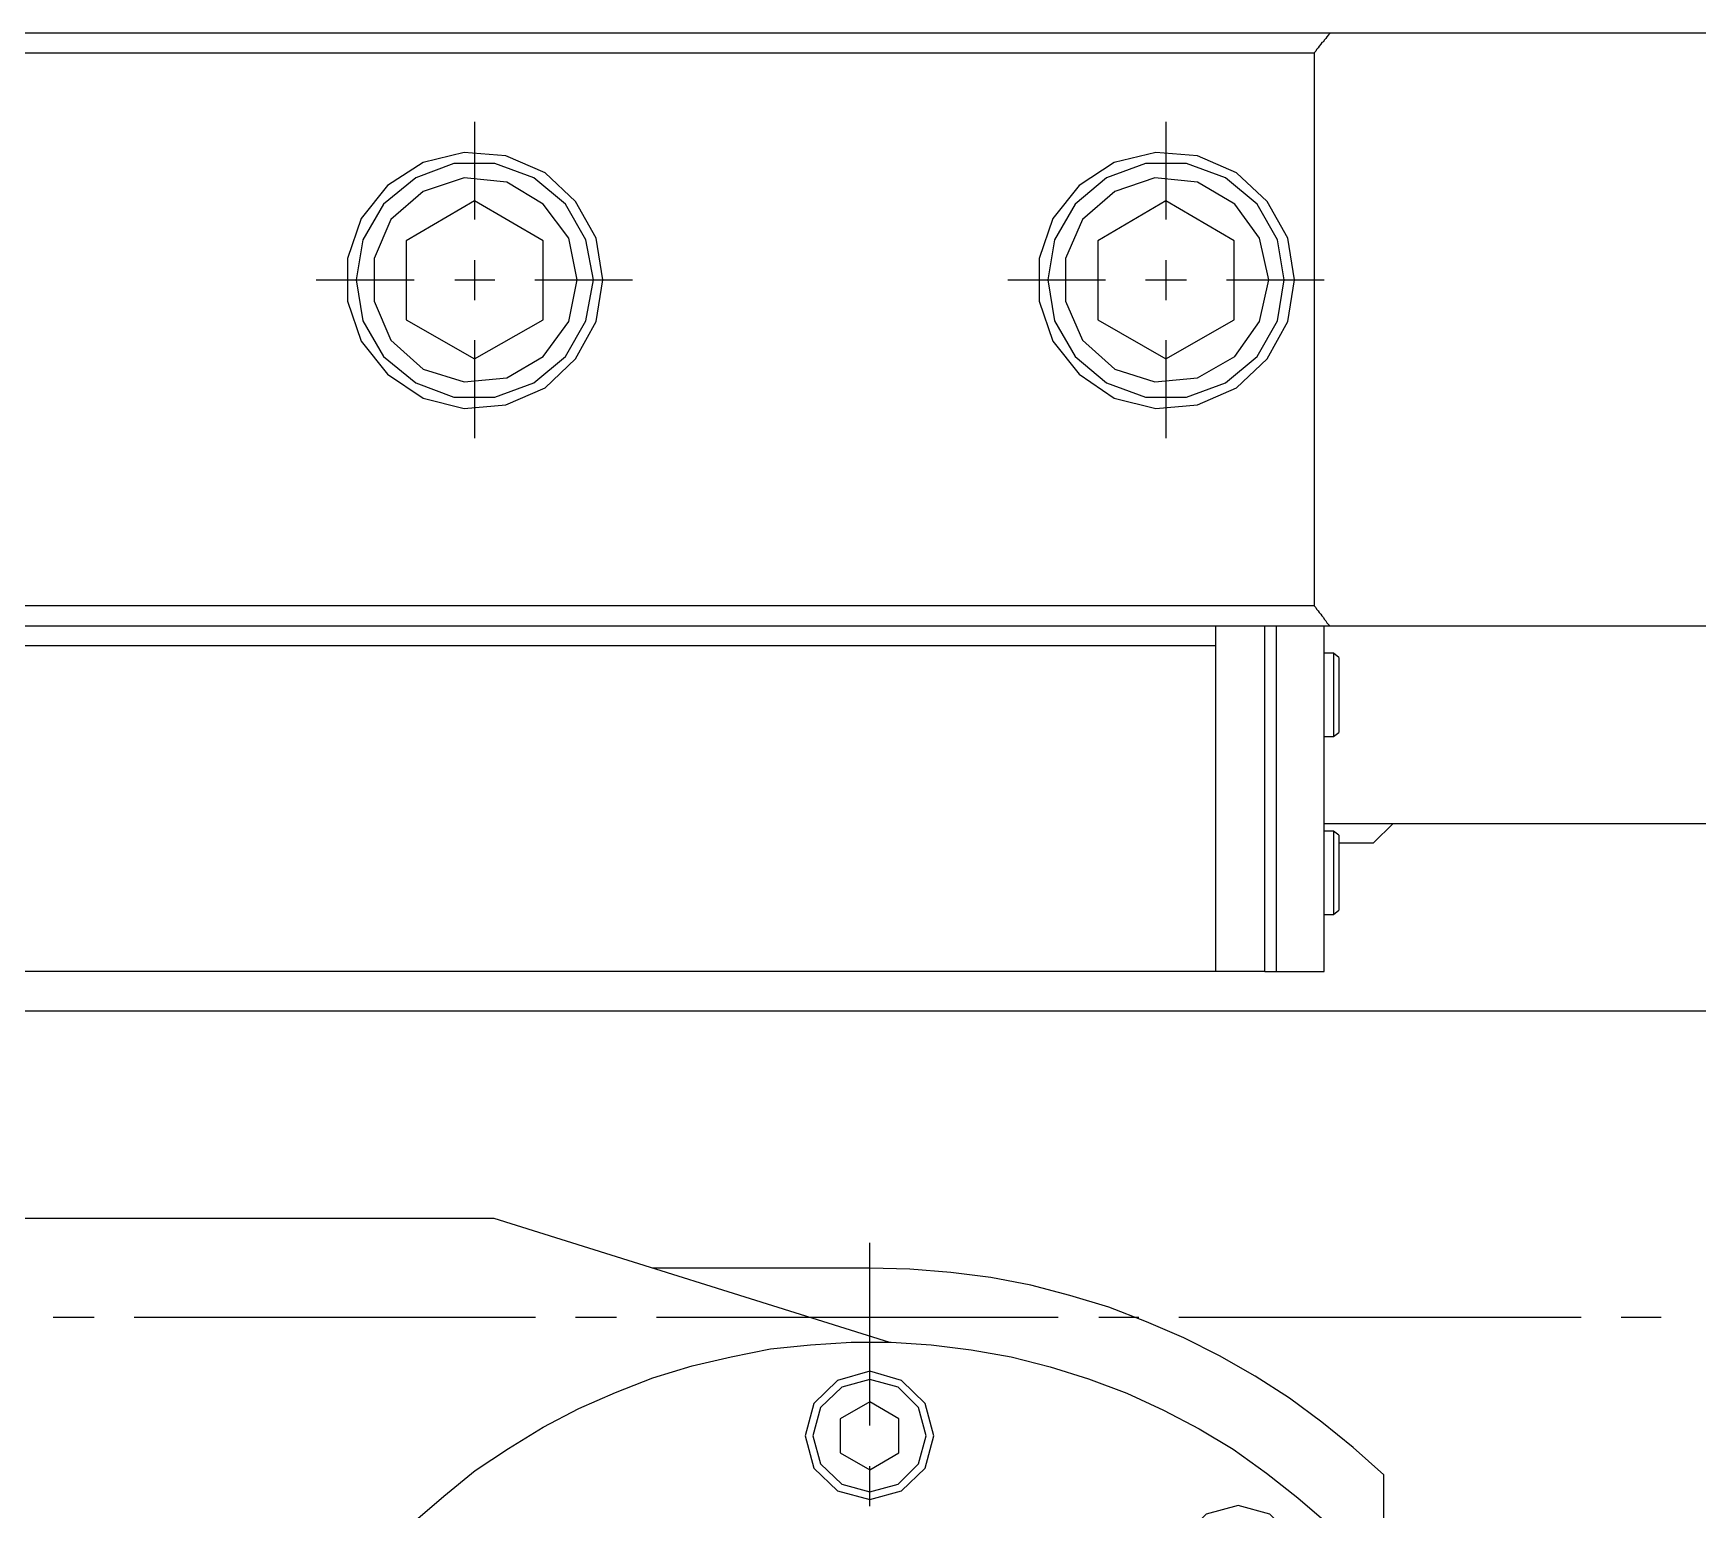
# Model space of a CAD drawing. Header units: millimetres. Extents: x -211 to 45495, y 24 to 52952.
# Drawn here: x 23079.7 to 23248.2, y 28342.5 to 28492 of the extents above; entities that cross this region are included whole.
import ezdxf

# ---------------------------------------------------------------- set-up
doc = ezdxf.new("R2010")
doc.units = ezdxf.units.MM
doc.layers.add('Layer2', color=7, linetype='Continuous')

# ---------------------------------------------------------------- blocks, each defined once
blk = doc.blocks.new('BLKF852')
at = {"layer": 'Layer2', "color": 7, "linetype": 'Continuous', "lineweight": 25}
for p, q in [((23209.64, 28490.38), (23209.56, 28490.21)), ((23209.82, 28490.55), (23209.64, 28490.38)), ((23209.9, 28490.73), (23209.82, 28490.55)), ((23210.07, 28490.9), (23209.9, 28490.73)), ((23210.16, 28491.07), (23210.07, 28490.9)), ((23210.33, 28491.16), (23210.16, 28491.07)), ((23210.42, 28491.33), (23210.33, 28491.16)), ((23210.59, 28491.5), (23210.42, 28491.33)), ((23210.68, 28491.67), (23210.59, 28491.5)), ((23210.85, 28491.85), (23210.68, 28491.67)), ((23211.02, 28492.02), (23210.85, 28491.85)), ((23209.56, 28490.21), (23209.39, 28490.04)), ((23209.39, 28490.04), (23209.39, 28434.06)), ((23209.39, 28434.06), (22881.38, 28434.06))]:
    blk.add_line(p, q, dxfattribs=at)
blk = doc.blocks.new('BLKF853')
at = {"layer": 'Layer2', "color": 7, "linetype": 'Continuous', "lineweight": 25}
for p, q in [((23209.39, 28434.06), (23209.56, 28433.89)), ((23209.56, 28433.89), (23209.64, 28433.72)), ((23209.64, 28433.72), (23209.82, 28433.55)), ((23209.82, 28433.55), (23209.9, 28433.37)), ((23209.9, 28433.37), (23210.07, 28433.2)), ((23210.07, 28433.2), (23210.16, 28433.03)), ((23210.16, 28433.03), (23210.33, 28432.86)), ((23210.33, 28432.86), (23210.42, 28432.69)), ((23210.42, 28432.69), (23210.59, 28432.51)), ((23210.59, 28432.51), (23210.68, 28432.34)), ((23210.68, 28432.34), (23210.85, 28432.17))]:
    blk.add_line(p, q, dxfattribs=at)
blk = doc.blocks.new('BLKF889')
at = {"layer": 'Layer2', "color": 7, "linetype": 'Continuous', "lineweight": 25}
for p, q in [((23161.16, 28355.61), (23158.75, 28353.29)), ((23164.43, 28356.56), (23161.16, 28355.61)), ((23167.62, 28355.61), (23164.43, 28356.56)), ((23170.03, 28353.29), (23167.62, 28355.61)), ((23158.75, 28353.29), (23157.89, 28350.02)), ((23170.89, 28350.02), (23170.03, 28353.29)), ((23157.89, 28350.02), (23158.75, 28346.74)), ((23158.75, 28346.74), (23161.16, 28344.42)), ((23167.62, 28344.42), (23170.03, 28346.74)), ((23161.16, 28344.42), (23164.43, 28343.56)), ((23164.43, 28343.56), (23167.62, 28344.42))]:
    blk.add_line(p, q, dxfattribs=at)
blk = doc.blocks.new('BLKF890')
at = {"layer": 'Layer2', "color": 7, "linetype": 'Continuous', "lineweight": 25}
for p, q in [((23164.43, 28355.7), (23161.59, 28354.92)), ((23167.28, 28354.92), (23164.43, 28355.7)), ((23161.59, 28354.92), (23159.44, 28352.86)), ((23169.34, 28352.86), (23167.28, 28354.92)), ((23159.44, 28352.86), (23158.66, 28350.02)), ((23170.12, 28350.02), (23169.34, 28352.86)), ((23158.66, 28350.02), (23159.44, 28347.17)), ((23159.44, 28347.17), (23161.59, 28345.11)), ((23167.28, 28345.11), (23169.34, 28347.17)), ((23161.59, 28345.11), (23164.43, 28344.33)), ((23164.43, 28344.33), (23167.28, 28345.11))]:
    blk.add_line(p, q, dxfattribs=at)
blk = doc.blocks.new('BLKF891')
at = {"layer": 'Layer2', "color": 7, "linetype": 'Continuous', "lineweight": 25}
for p, q in [((23161.42, 28351.74), (23161.42, 28348.29)), ((23161.42, 28348.29), (23164.43, 28346.57)), ((23164.43, 28346.57), (23167.36, 28348.29))]:
    blk.add_line(p, q, dxfattribs=at)
blk = doc.blocks.new('BLKF892')
at = {"layer": 'Layer2', "color": 7, "linetype": 'Continuous', "lineweight": 25}
for p, q in [((23198.45, 28342.09), (23196.04, 28339.68)), ((23201.72, 28342.95), (23198.45, 28342.09)), ((23204.91, 28342.09), (23201.72, 28342.95)), ((23207.32, 28339.68), (23204.91, 28342.09)), ((23196.04, 28339.68), (23195.18, 28336.5)), ((23208.18, 28336.5), (23207.32, 28339.68)), ((23195.18, 28336.5), (23196.04, 28333.22)), ((23196.04, 28333.22), (23198.45, 28330.81)), ((23204.91, 28330.81), (23207.32, 28333.22)), ((23198.45, 28330.81), (23201.72, 28329.95)), ((23201.72, 28329.95), (23204.91, 28330.81))]:
    blk.add_line(p, q, dxfattribs=at)
blk = doc.blocks.new('BLKF1150')
at = {"layer": 'Layer2', "color": 7, "linetype": 'Continuous', "lineweight": 25}
for p, q in [((23192.33, 28478.84), (23188.37, 28477.38)), ((23196.47, 28478.84), (23192.33, 28478.84)), ((23200.43, 28477.38), (23196.47, 28478.84)), ((23188.37, 28477.38), (23185.19, 28474.71)), ((23203.62, 28474.71), (23200.43, 28477.38)), ((23185.19, 28474.71), (23183.12, 28471.09)), ((23205.68, 28471.09), (23203.62, 28474.71)), ((23183.12, 28471.09), (23182.43, 28467.05)), ((23206.37, 28467.05), (23205.68, 28471.09)), ((23182.43, 28467.05), (23183.12, 28462.91)), ((23183.12, 28462.91), (23185.19, 28459.3)), ((23203.62, 28459.3), (23205.68, 28462.91)), ((23185.19, 28459.3), (23188.37, 28456.63)), ((23200.43, 28456.63), (23203.62, 28459.3)), ((23188.37, 28456.63), (23192.33, 28455.16)), ((23192.33, 28455.16), (23196.47, 28455.16)), ((23196.47, 28455.16), (23200.43, 28456.63))]:
    blk.add_line(p, q, dxfattribs=at)
blk = doc.blocks.new('BLKF1151')
at = {"layer": 'Layer2', "color": 7, "linetype": 'Continuous', "lineweight": 25}
for p, q in [((23193.28, 28477.38), (23189.23, 28476)), ((23197.59, 28476.95), (23193.28, 28477.38)), ((23201.38, 28474.71), (23197.59, 28476.95)), ((23189.23, 28476), (23185.96, 28473.16)), ((23203.87, 28471.26), (23201.38, 28474.71)), ((23185.96, 28473.16), (23184.24, 28469.2)), ((23204.82, 28467.05), (23203.87, 28471.26)), ((23184.24, 28469.2), (23184.24, 28464.89)), ((23184.24, 28464.89), (23185.96, 28460.93)), ((23201.38, 28459.3), (23203.87, 28462.83)), ((23185.96, 28460.93), (23189.23, 28458)), ((23197.59, 28457.14), (23201.38, 28459.3)), ((23189.23, 28458), (23193.28, 28456.71)), ((23193.28, 28456.71), (23197.59, 28457.14))]:
    blk.add_line(p, q, dxfattribs=at)
blk = doc.blocks.new('BLKF1152')
at = {"layer": 'Layer2', "color": 7, "linetype": 'Continuous', "lineweight": 25}
for p, q in [((23123.36, 28477.38), (23119.22, 28476)), ((23127.66, 28476.95), (23123.36, 28477.38)), ((23131.37, 28474.71), (23127.66, 28476.95)), ((23119.22, 28476), (23115.95, 28473.16)), ((23133.95, 28471.26), (23131.37, 28474.71)), ((23115.95, 28473.16), (23114.23, 28469.2)), ((23134.81, 28467.05), (23133.95, 28471.26)), ((23114.23, 28469.2), (23114.23, 28464.89)), ((23114.23, 28464.89), (23115.95, 28460.93)), ((23131.37, 28459.3), (23133.95, 28462.83)), ((23115.95, 28460.93), (23119.22, 28458)), ((23127.66, 28457.14), (23131.37, 28459.3)), ((23119.22, 28458), (23123.36, 28456.71)), ((23123.36, 28456.71), (23127.66, 28457.14))]:
    blk.add_line(p, q, dxfattribs=at)
blk = doc.blocks.new('BLKF1153')
at = {"layer": 'Layer2', "color": 7, "linetype": 'Continuous', "lineweight": 25}
for p, q in [((23124.39, 28475.05), (23117.5, 28471.01)), ((23131.37, 28471.01), (23124.39, 28475.05)), ((23117.5, 28471.01), (23117.5, 28463)), ((23131.37, 28463), (23131.37, 28471.01)), ((23124.39, 28459.04), (23131.37, 28463))]:
    blk.add_line(p, q, dxfattribs=at)
blk = doc.blocks.new('BLKF1154')
at = {"layer": 'Layer2', "color": 7, "linetype": 'Continuous', "lineweight": 25}
for p, q in [((23122.32, 28478.84), (23118.45, 28477.38)), ((23126.46, 28478.84), (23122.32, 28478.84)), ((23130.42, 28477.38), (23126.46, 28478.84)), ((23118.45, 28477.38), (23115.18, 28474.71)), ((23133.61, 28474.71), (23130.42, 28477.38)), ((23115.18, 28474.71), (23113.11, 28471.09)), ((23135.67, 28471.09), (23133.61, 28474.71)), ((23113.11, 28471.09), (23112.42, 28467.05)), ((23136.45, 28467.05), (23135.67, 28471.09)), ((23112.42, 28467.05), (23113.11, 28462.91)), ((23113.11, 28462.91), (23115.18, 28459.3)), ((23133.61, 28459.3), (23135.67, 28462.91)), ((23115.18, 28459.3), (23118.45, 28456.63)), ((23130.42, 28456.63), (23133.61, 28459.3)), ((23118.45, 28456.63), (23122.32, 28455.16)), ((23122.32, 28455.16), (23126.46, 28455.16)), ((23126.46, 28455.16), (23130.42, 28456.63))]:
    blk.add_line(p, q, dxfattribs=at)
blk = doc.blocks.new('BLKF1305')
at = {"layer": 'Layer2', "color": 7, "linetype": 'Continuous', "lineweight": 25}
for p, q in [((23172.61, 28366.55), (23168.48, 28366.89)), ((23176.66, 28366.03), (23172.61, 28366.55)), ((23180.71, 28365.26), (23176.66, 28366.03)), ((23184.67, 28364.23), (23180.71, 28365.26)), ((23188.63, 28363.02), (23184.67, 28364.23)), ((23192.42, 28361.56), (23188.63, 28363.02)), ((23196.21, 28359.92), (23192.42, 28361.56)), ((23199.83, 28358.11), (23196.21, 28359.92)), ((23203.44, 28356.04), (23199.83, 28358.11)), ((23206.89, 28353.81), (23203.44, 28356.04)), ((23210.16, 28351.39), (23206.89, 28353.81)), ((23213.35, 28348.81), (23210.16, 28351.39)), ((23216.45, 28346.05), (23213.35, 28348.81))]:
    blk.add_line(p, q, dxfattribs=at)
blk = doc.blocks.new('BLKF1315')
at = {"layer": 'Layer2', "color": 7, "linetype": 'Continuous', "lineweight": 25}
for p, q in [((23154.36, 28358.8), (23158.41, 28359.23)), ((23158.41, 28359.23), (23162.54, 28359.49)), ((23162.54, 28359.49), (23166.59, 28359.49)), ((23166.59, 28359.49), (23170.63, 28359.23)), ((23170.63, 28359.23), (23174.68, 28358.71)), ((23146.44, 28357.08), (23150.4, 28358.02)), ((23150.4, 28358.02), (23154.36, 28358.8)), ((23174.68, 28358.71), (23178.73, 28358.02)), ((23178.73, 28358.02), (23182.69, 28356.99)), ((23138.69, 28354.41), (23142.47, 28355.87)), ((23142.47, 28355.87), (23146.44, 28357.08)), ((23182.69, 28356.99), (23186.57, 28355.79)), ((23186.57, 28355.79), (23190.44, 28354.32)), ((23134.98, 28352.77), (23138.69, 28354.41)), ((23190.44, 28354.32), (23194.14, 28352.6)), ((23131.37, 28350.88), (23134.98, 28352.77)), ((23194.14, 28352.6), (23197.76, 28350.71)), ((23127.84, 28348.72), (23131.37, 28350.88)), ((23197.76, 28350.71), (23201.2, 28348.64)), ((23124.48, 28346.49), (23127.84, 28348.72)), ((23201.2, 28348.64), (23204.56, 28346.23)), ((23121.29, 28343.9), (23124.48, 28346.49)), ((23204.56, 28346.23), (23207.75, 28343.73)), ((23118.19, 28341.23), (23121.29, 28343.9)), ((23207.75, 28343.73), (23210.85, 28341.06)), ((23115.35, 28338.3), (23118.19, 28341.23)), ((23210.85, 28341.06), (23213.69, 28338.13)), ((23112.59, 28335.29), (23115.35, 28338.3)), ((23110.1, 28332.1), (23112.59, 28335.29)), ((23107.77, 28328.75), (23110.1, 28332.1)), ((23105.62, 28325.22), (23107.77, 28328.75)), ((23103.72, 28321.6), (23105.62, 28325.22)), ((23102.09, 28317.9), (23103.72, 28321.6)), ((23100.62, 28314.11), (23102.09, 28317.9)), ((23099.42, 28310.15), (23100.62, 28314.11)), ((23098.38, 28306.18), (23099.42, 28310.15)), ((23097.7, 28302.22), (23098.38, 28306.18)), ((23097.18, 28298.18), (23097.7, 28302.22)), ((23096.92, 28294.04), (23097.18, 28298.18)), ((23096.92, 28289.99), (23096.92, 28294.04)), ((23097.18, 28285.95), (23096.92, 28289.99)), ((23097.7, 28281.81), (23097.18, 28285.95)), ((23098.38, 28277.85), (23097.7, 28281.81)), ((23099.42, 28273.89), (23098.38, 28277.85)), ((23100.62, 28270.02), (23099.42, 28273.89)), ((23102.09, 28266.14), (23100.62, 28270.02)), ((23103.72, 28262.44), (23102.09, 28266.14)), ((23105.62, 28258.82), (23103.72, 28262.44)), ((23107.77, 28255.29), (23105.62, 28258.82)), ((23110.1, 28251.93), (23107.77, 28255.29)), ((23112.59, 28248.75), (23110.1, 28251.93)), ((23115.35, 28245.73), (23112.59, 28248.75)), ((23216.45, 28249), (23213.69, 28245.9)), ((23118.19, 28242.8), (23115.35, 28245.73)), ((23213.69, 28245.9), (23210.85, 28243.06)), ((23121.29, 28240.13), (23118.19, 28242.8)), ((23210.85, 28243.06), (23207.75, 28240.31)), ((23124.48, 28237.64), (23121.29, 28240.13)), ((23207.75, 28240.31), (23204.56, 28237.81)), ((23127.84, 28235.31), (23124.48, 28237.64)), ((23204.56, 28237.81), (23201.2, 28235.48)), ((23131.37, 28233.16), (23127.84, 28235.31)), ((23201.2, 28235.48), (23197.76, 28233.33)), ((23134.98, 28231.26), (23131.37, 28233.16)), ((23197.76, 28233.33), (23194.14, 28231.44)), ((23138.69, 28229.63), (23134.98, 28231.26)), ((23194.14, 28231.44), (23190.44, 28229.71)), ((23142.47, 28228.16), (23138.69, 28229.63)), ((23190.44, 28229.71), (23186.57, 28228.25)), ((23146.44, 28226.96), (23142.47, 28228.16)), ((23186.57, 28228.25), (23182.69, 28227.05)), ((23150.4, 28226.01), (23146.44, 28226.96)), ((23154.36, 28225.24), (23150.4, 28226.01)), ((23178.73, 28226.1), (23174.68, 28225.32)), ((23182.69, 28227.05), (23178.73, 28226.1)), ((23158.41, 28224.81), (23154.36, 28225.24)), ((23162.54, 28224.55), (23158.41, 28224.81)), ((23166.59, 28224.55), (23162.54, 28224.55)), ((23170.63, 28224.81), (23166.59, 28224.55)), ((23174.68, 28225.32), (23170.63, 28224.81))]:
    blk.add_line(p, q, dxfattribs=at)
blk = doc.blocks.new('BLKF1463')
at = {"layer": 'Layer2', "color": 7, "linetype": 'Continuous', "lineweight": 25}
for p, q in [((23119.22, 28478.93), (23115.61, 28476.6)), ((23123.36, 28479.96), (23119.22, 28478.93)), ((23127.58, 28479.62), (23123.36, 28479.96)), ((23131.54, 28477.9), (23127.58, 28479.62)), ((23134.64, 28474.97), (23131.54, 28477.9)), ((23115.61, 28476.6), (23112.94, 28473.25)), ((23136.71, 28471.26), (23134.64, 28474.97)), ((23112.94, 28473.25), (23111.56, 28469.2)), ((23137.39, 28467.05), (23136.71, 28471.26)), ((23111.56, 28469.2), (23111.56, 28464.89)), ((23111.56, 28464.89), (23112.94, 28460.85)), ((23134.64, 28459.04), (23136.71, 28462.83)), ((23112.94, 28460.85), (23115.61, 28457.49)), ((23131.54, 28456.11), (23134.64, 28459.04)), ((23115.61, 28457.49), (23119.22, 28455.08)), ((23119.22, 28455.08), (23123.36, 28454.04)), ((23127.58, 28454.39), (23131.54, 28456.11)), ((23123.36, 28454.04), (23127.58, 28454.39))]:
    blk.add_line(p, q, dxfattribs=at)
blk = doc.blocks.new('BLKF1464')
at = {"layer": 'Layer2', "color": 7, "linetype": 'Continuous', "lineweight": 25}
for p, q in [((23189.15, 28478.93), (23185.62, 28476.6)), ((23193.37, 28479.96), (23189.15, 28478.93)), ((23197.59, 28479.62), (23193.37, 28479.96)), ((23201.55, 28477.9), (23197.59, 28479.62)), ((23204.65, 28474.97), (23201.55, 28477.9)), ((23185.62, 28476.6), (23182.95, 28473.25)), ((23206.72, 28471.26), (23204.65, 28474.97)), ((23182.95, 28473.25), (23181.57, 28469.2)), ((23207.4, 28467.05), (23206.72, 28471.26)), ((23181.57, 28469.2), (23181.57, 28464.89)), ((23181.57, 28464.89), (23182.95, 28460.85)), ((23204.65, 28459.04), (23206.72, 28462.83)), ((23182.95, 28460.85), (23185.62, 28457.49)), ((23201.55, 28456.11), (23204.65, 28459.04)), ((23185.62, 28457.49), (23189.15, 28455.08)), ((23189.15, 28455.08), (23193.37, 28454.04)), ((23197.59, 28454.39), (23201.55, 28456.11)), ((23193.37, 28454.04), (23197.59, 28454.39))]:
    blk.add_line(p, q, dxfattribs=at)
blk = doc.blocks.new('BLKF800')
at = {"layer": 'Layer2', "color": 7, "linetype": 'Continuous', "lineweight": 25}
for p, q in [((23272.42, 28492.02), (22879.4, 28492.02)), ((22881.38, 28490.04), (23209.39, 28490.04)), ((23124.39, 28483.06), (23124.39, 28473.16)), ((23194.4, 28483.06), (23194.4, 28473.16)), ((23194.4, 28475.05), (23187.51, 28471.01)), ((23201.29, 28471.01), (23194.4, 28475.05)), ((23187.51, 28471.01), (23187.51, 28463)), ((23201.29, 28463), (23201.29, 28471.01)), ((23124.39, 28469.03), (23124.39, 28464.98)), ((23194.4, 28469.03), (23194.4, 28464.98)), ((23108.37, 28467.05), (23118.28, 28467.05)), ((23122.41, 28467.05), (23126.46, 28467.05)), ((23130.5, 28467.05), (23140.41, 28467.05)), ((23133.95, 28462.83), (23134.81, 28467.05)), ((23135.67, 28462.91), (23136.45, 28467.05)), ((23136.71, 28462.83), (23137.39, 28467.05)), ((23178.38, 28467.05), (23188.29, 28467.05)), ((23192.33, 28467.05), (23196.47, 28467.05)), ((23200.52, 28467.05), (23210.42, 28467.05)), ((23203.87, 28462.83), (23204.82, 28467.05)), ((23205.68, 28462.91), (23206.37, 28467.05)), ((23206.72, 28462.83), (23207.4, 28467.05)), ((23117.5, 28463), (23124.39, 28459.04)), ((23187.51, 28463), (23194.4, 28459.04)), ((23194.4, 28459.04), (23201.29, 28463)), ((23124.39, 28460.93), (23124.39, 28451.03)), ((23194.4, 28460.93), (23194.4, 28451.03)), ((23272.42, 28432), (22879.4, 28432)), ((23199.4, 28432), (23199.4, 28397.03)), ((23204.39, 28397.03), (23204.39, 28432)), ((23205.6, 28397.03), (23205.6, 28432)), ((23210.42, 28397.03), (23210.42, 28432)), ((23210.85, 28432.17), (23211.02, 28432)), ((22894.38, 28430.02), (23199.4, 28430.02)), ((23211.37, 28429.24), (23210.42, 28429.24)), ((23211.37, 28429.24), (23211.37, 28420.8)), ((23211.88, 28428.81), (23211.37, 28429.24)), ((23211.88, 28428.81), (23211.88, 28421.23)), ((23210.42, 28420.8), (23211.37, 28420.8)), ((23211.37, 28420.8), (23211.88, 28421.23)), ((23210.42, 28412.02), (23358.36, 28412.02)), ((23211.37, 28411.24), (23210.42, 28411.24)), ((23211.37, 28411.24), (23211.37, 28402.8)), ((23211.88, 28410.81), (23211.37, 28411.24)), ((23215.41, 28410.04), (23217.39, 28412.02)), ((23211.88, 28410.81), (23211.88, 28403.23)), ((23211.88, 28410.04), (23215.41, 28410.04)), ((23210.42, 28402.8), (23211.37, 28402.8)), ((23211.37, 28402.8), (23211.88, 28403.23)), ((23199.4, 28397.03), (23060.24, 28397.03)), ((23204.39, 28397.03), (23199.4, 28397.03)), ((23204.39, 28397.03), (23210.42, 28397.03)), ((23523.36, 28392.99), (23045.42, 28392.99)), ((23021.23, 28372.06), (23126.37, 28372.06)), ((23126.37, 28372.06), (23166.41, 28359.49)), ((23164.43, 28351.05), (23164.43, 28369.56)), ((23164.43, 28366.98), (23142.39, 28366.98)), ((23168.48, 28366.89), (23164.43, 28366.98)), ((23085.9, 28361.99), (23081.76, 28361.99)), ((23130.59, 28361.99), (23089.95, 28361.99)), ((23138.77, 28361.99), (23134.64, 28361.99)), ((23183.47, 28361.99), (23142.82, 28361.99)), ((23191.65, 28361.99), (23187.6, 28361.99)), ((23236.43, 28361.99), (23195.69, 28361.99)), ((23244.52, 28361.99), (23240.47, 28361.99)), ((23164.43, 28353.46), (23161.42, 28351.74)), ((23167.36, 28351.74), (23164.43, 28353.46)), ((23167.36, 28348.29), (23167.36, 28351.74)), ((23169.34, 28347.17), (23170.12, 28350.02)), ((23170.03, 28346.74), (23170.89, 28350.02)), ((23164.43, 28342.87), (23164.43, 28346.92)), ((23216.45, 28335.29), (23216.45, 28346.05))]:
    blk.add_line(p, q, dxfattribs=at)
for name in ['BLKF852', 'BLKF1463', 'BLKF1154', 'BLKF1464', 'BLKF1150', 'BLKF1152', 'BLKF1151', 'BLKF1153', 'BLKF853', 'BLKF1305', 'BLKF1315', 'BLKF889', 'BLKF890', 'BLKF891', 'BLKF892']:
    blk.add_blockref(name, (0, 0), dxfattribs=at)

msp = doc.modelspace()

# ---------------------------------------------------------------- block references
at = {"layer": 'Layer2', "color": 7, "linetype": 'Continuous', "lineweight": 25}
msp.add_blockref('BLKF800', (0, 0), dxfattribs=at)

doc.saveas('drawing.dxf')
